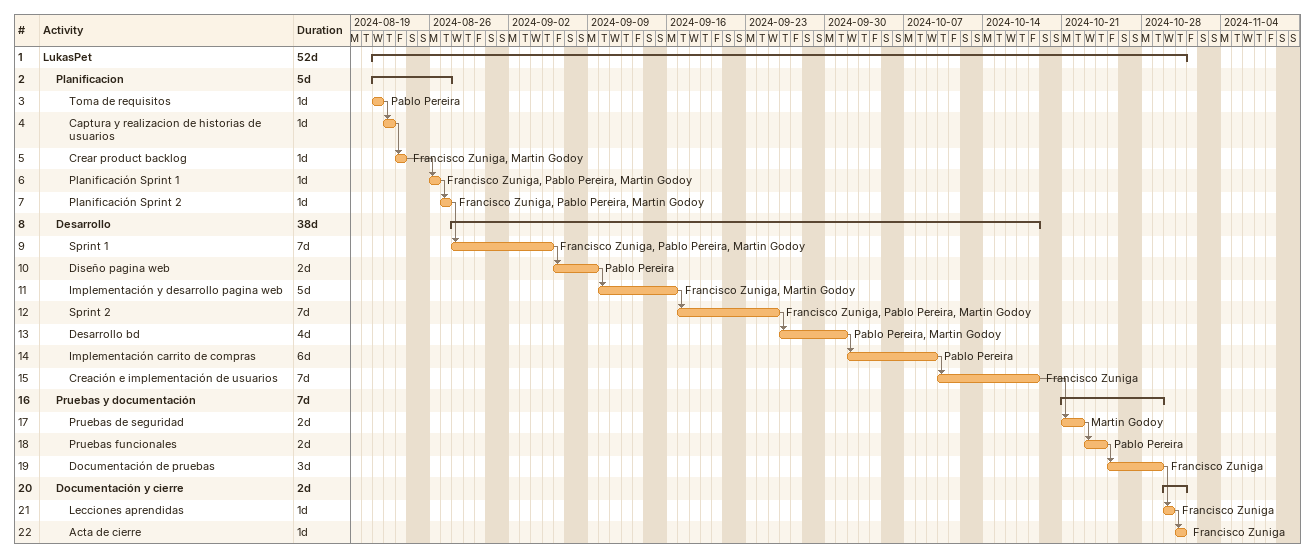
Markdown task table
| ID | Level | Task | Duration | Start | Finish | Predecessors | Resources |
|---|---|---|---|---|---|---|---|
| 1 | 1 | **LukasPet** | 52d | 2024-08-21 | 2024-10-31 |  |  |
| 2 | 2 | **Planificacion** | 5d | 2024-08-21 | 2024-08-27 |  |  |
| 3 | 3 | Toma de requisitos | 1d | 2024-08-21 | 2024-08-21 |  | Pablo Pereira |
| 4 | 3 | Captura y realizacion de historias de usuarios | 1d | 2024-08-22 | 2024-08-22 | 3 |  |
| 5 | 3 | Crear product backlog | 1d | 2024-08-23 | 2024-08-23 | 4 | Francisco Zuniga, Martin Godoy |
| 6 | 3 | Planificación Sprint 1 | 1d | 2024-08-26 | 2024-08-26 | 5 | Francisco Zuniga, Pablo Pereira, Martin Godoy |
| 7 | 3 | Planificación Sprint 2 | 1d | 2024-08-27 | 2024-08-27 | 6 | Francisco Zuniga, Pablo Pereira, Martin Godoy |
| 8 | 2 | **Desarrollo** | 38d | 2024-08-28 | 2024-10-18 |  |  |
| 9 | 3 | Sprint 1 | 7d | 2024-08-28 | 2024-09-05 | 7 | Francisco Zuniga, Pablo Pereira, Martin Godoy |
| 10 | 3 | Diseño pagina web | 2d | 2024-09-06 | 2024-09-09 | 9 | Pablo Pereira |
| 11 | 3 | Implementación y desarrollo pagina web | 5d | 2024-09-10 | 2024-09-16 | 10 | Francisco Zuniga, Martin Godoy |
| 12 | 3 | Sprint 2 | 7d | 2024-09-17 | 2024-09-25 | 11 | Francisco Zuniga, Pablo Pereira, Martin Godoy |
| 13 | 3 | Desarrollo bd | 4d | 2024-09-26 | 2024-10-01 | 12 | Pablo Pereira, Martin Godoy |
| 14 | 3 | Implementación carrito de compras | 6d | 2024-10-02 | 2024-10-09 | 13 | Pablo Pereira |
| 15 | 3 | Creación e implementación de usuarios | 7d | 2024-10-10 | 2024-10-18 | 14 | Francisco Zuniga |
| 16 | 2 | **Pruebas y documentación** | 7d | 2024-10-21 | 2024-10-29 |  |  |
| 17 | 3 | Pruebas de seguridad | 2d | 2024-10-21 | 2024-10-22 | 15 | Martin Godoy |
| 18 | 3 | Pruebas funcionales | 2d | 2024-10-23 | 2024-10-24 | 17 | Pablo Pereira |
| 19 | 3 | Documentación de pruebas | 3d | 2024-10-25 | 2024-10-29 | 18 | Francisco Zuniga |
| 20 | 2 | **Documentación y cierre** | 2d | 2024-10-30 | 2024-10-31 |  |  |
| 21 | 3 | Lecciones aprendidas | 1d | 2024-10-30 | 2024-10-30 | 19 | Francisco Zuniga |
| 22 | 3 | Acta de cierre | 1d | 2024-10-31 | 2024-10-31 | 21 | Francisco Zuniga |
